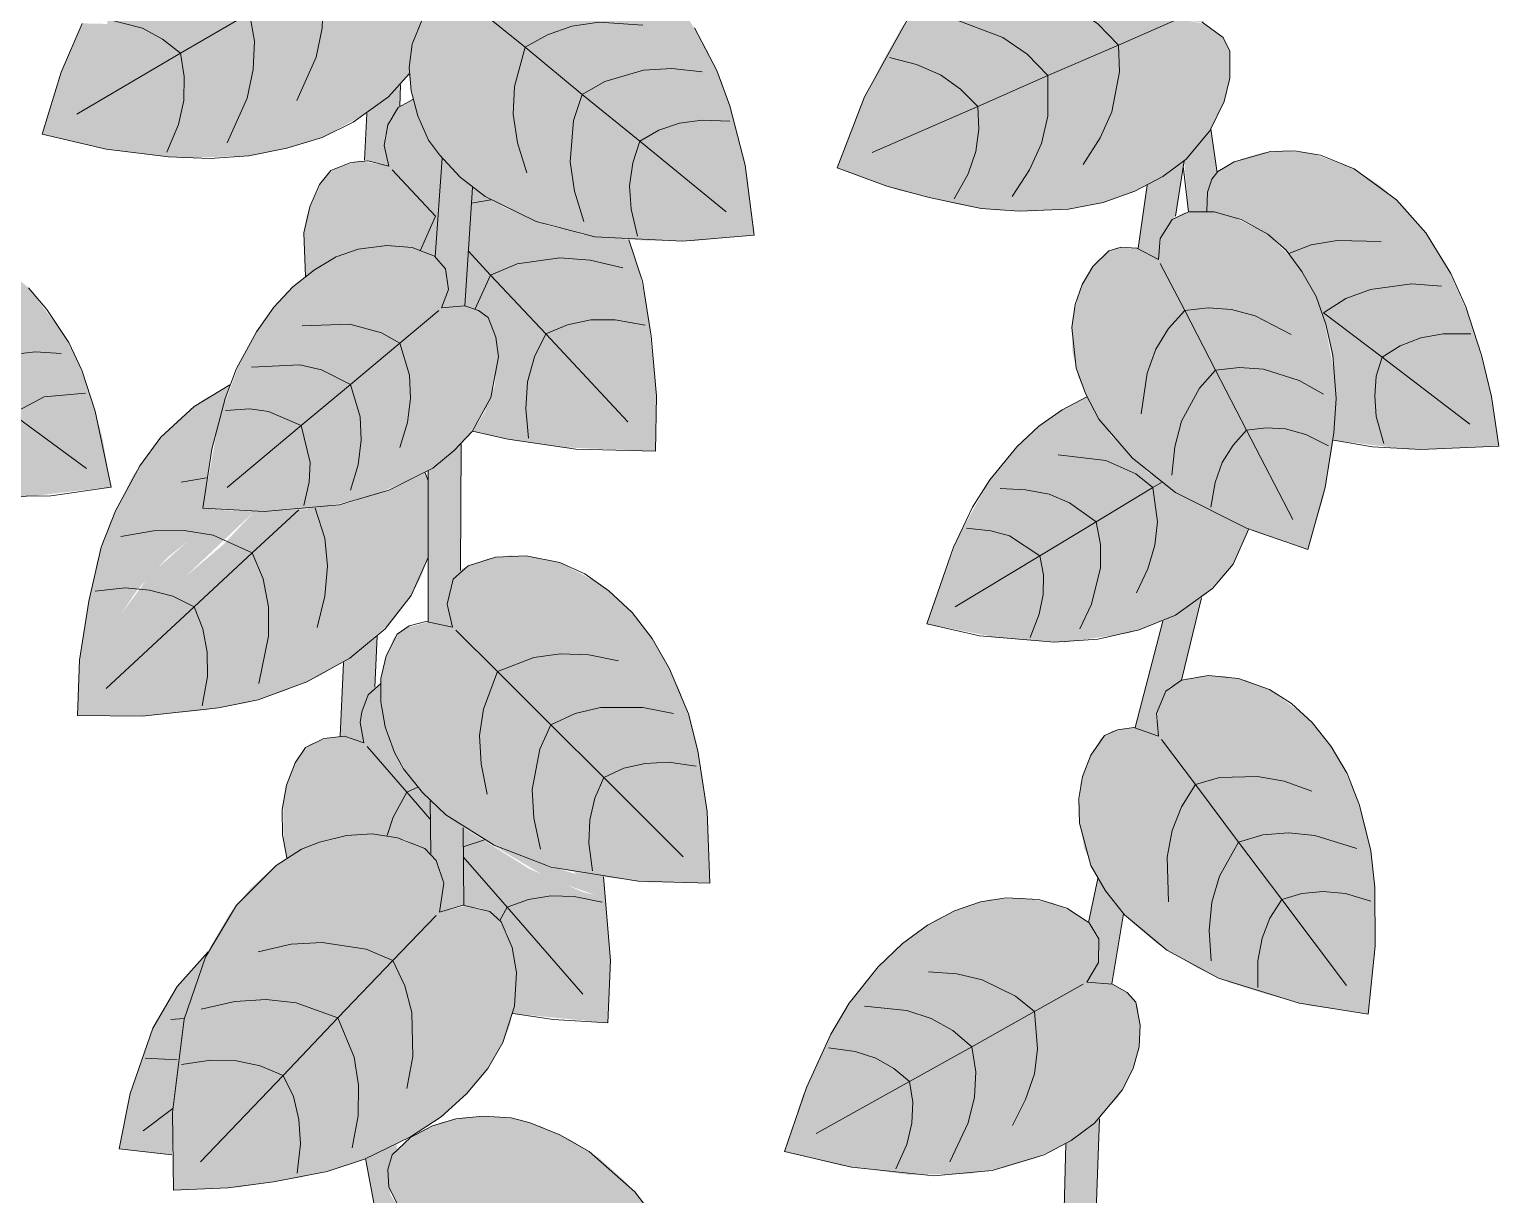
# Model space of a CAD drawing. Header units: metres. Extents: x 0 to 8.79, y -6.64 to 2.65.
# Drawn here: x 3.1873 to 3.4601, y -4.8564 to -4.6419 of the extents above; entities that cross this region are included whole.
import ezdxf

# ---------------------------------------------------------------- set-up
doc = ezdxf.new("R2010")
doc.units = ezdxf.units.M
doc.layers.add('VEG-HOJAS', color=117, linetype='Continuous', lineweight=18, true_color=0x2e5e38)
doc.layers.add('VEG-NERVIOS', color=115, linetype='Continuous', lineweight=9, true_color=0x528c5c)
doc.layers.add('VEG-RELLENO', color=253, linetype='Continuous', true_color=0x96c896)

# ---------------------------------------------------------------- blocks, each defined once
blk = doc.blocks.new('VEG_Pothos_colgante_ALZADO')
at = {"layer": 'VEG-RELLENO', "true_color": 0x87a96a}
h = blk.add_hatch(color=63, dxfattribs=at)
h.dxf.hatch_style = 1
h.paths.add_polyline_path([(0.1132, -0.6178), (0.1233, -0.613), (0.1265, -0.6139), (0.1285, -0.6134), (0.1306, -0.6124), (0.1327, -0.6101), (0.1344, -0.6141), (0.1157, -0.6233), (0.106, -0.6268), (0.104, -0.6268), (0.1024, -0.6256), (0.1021, -0.6233), (0.1034, -0.6214)])
h.paths.add_polyline_path([(0.1585, -0.5981), (0.1707, -0.597), (0.174, -0.5976), (0.1736, -0.6018), (0.1707, -0.6002), (0.1671, -0.6001), (0.1653, -0.6011), (0.1637, -0.6033), (0.1563, -0.6049)])
h.paths.add_polyline_path([(0.2014, -0.6105), (0.21, -0.6169), (0.2104, -0.6198), (0.2125, -0.6227), (0.2166, -0.6245), (0.2132, -0.6275), (0.2036, -0.6196)])
h.paths.add_polyline_path([(0.2372, -0.6436), (0.2465, -0.6562), (0.2436, -0.6594), (0.242, -0.6559), (0.2394, -0.6537), (0.2367, -0.6529), (0.2295, -0.6439)])
h.paths.add_polyline_path([(0.26, -0.6909), (0.2601, -0.7021), (0.2576, -0.706), (0.2575, -0.7096), (0.2536, -0.7076), (0.2541, -0.7007)])
h.paths.add_polyline_path([(0.2529, -0.7401), (0.2458, -0.7647), (0.2413, -0.7642), (0.2436, -0.7607), (0.2439, -0.7561), (0.2428, -0.7537), (0.2484, -0.7338)])
h.paths.add_polyline_path([(0.2372, -0.8027), (0.2352, -0.8038), (0.2335, -0.8066), (0.2329, -0.81), (0.2337, -0.8134), (0.2292, -0.8122), (0.2324, -0.7957), (0.2392, -0.7921)])
h.paths.add_polyline_path([(0.2293, -0.8423), (0.226, -0.8584), (0.2215, -0.858), (0.2237, -0.8541), (0.2238, -0.8505), (0.222, -0.8476), (0.2245, -0.8357)])
h.paths.add_polyline_path([(0.2214, -0.8835), (0.2197, -0.8937), (0.2169, -0.8956), (0.2155, -0.8989), (0.2153, -0.9026), (0.2167, -0.9062), (0.2119, -0.9057), (0.2146, -0.8875)])
h.paths.add_polyline_path([(0.2138, -0.939), (0.2126, -0.9506), (0.2078, -0.9506), (0.2097, -0.9471), (0.21, -0.9449), (0.2097, -0.9413), (0.2078, -0.9384), (0.2084, -0.9331)])
h.paths.add_polyline_path([(0.21, -0.9801), (0.2093, -0.9891), (0.2069, -0.991), (0.2057, -0.9942), (0.2057, -0.9978), (0.2073, -1.0012), (0.2026, -1.001), (0.2036, -0.9847)])
h.paths.add_polyline_path([(0.2076, -1.0328), (0.208, -1.06), (0.2033, -1.0604), (0.2049, -1.0555), (0.2042, -1.0513), (0.2018, -1.0482), (0.2016, -1.0272)])
h.paths.add_polyline_path([(0.2086, -1.0876), (0.2086, -1.0945), (0.2067, -1.0963), (0.2057, -1.0995), (0.2057, -1.1023), (0.207, -1.1057), (0.2024, -1.1053), (0.2026, -1.093)])
h.paths.add_polyline_path([(0.206, -1.1396), (0.2036, -1.1595), (0.1989, -1.1588), (0.2011, -1.1556), (0.2019, -1.1518), (0.2012, -1.148), (0.1994, -1.1455), (0.2006, -1.1345)])
h.paths.add_polyline_path([(0.2, -1.1849), (0.1984, -1.1951), (0.1956, -1.1992), (0.1953, -1.2031), (0.1915, -1.201), (0.1932, -1.1894)])
h = blk.add_hatch(color=63, dxfattribs=at)
h.dxf.hatch_style = 1
h.paths.add_polyline_path([(0.0271, -0.6233), (0.0374, -0.6053), (0.0404, -0.6008), (0.0409, -0.6003), (0.0446, -0.6003), (0.0478, -0.5986), (0.0479, -0.6023), (0.0499, -0.6058), (0.0519, -0.6071), (0.0566, -0.6078), (0.0624, -0.6216), (0.0682, -0.6409), (0.0647, -0.6429), (0.064, -0.6395), (0.0622, -0.6373), (0.0608, -0.6365), (0.0567, -0.6235), (0.0533, -0.6149), (0.0502, -0.6082), (0.0477, -0.604), (0.0467, -0.6032), (0.0448, -0.6048), (0.0426, -0.6083), (0.0351, -0.622), (0.0324, -0.6258), (0.031, -0.6268), (0.0293, -0.6269), (0.0274, -0.6256)])
h.paths.add_polyline_path([(0.0727, -0.6677), (0.0728, -0.6819), (0.0702, -0.686), (0.07, -0.6902), (0.0661, -0.6881), (0.067, -0.6799), (0.0668, -0.6739)])
h.paths.add_polyline_path([(0.0607, -0.7305), (0.0562, -0.7305), (0.058, -0.7267), (0.0578, -0.7221), (0.0617, -0.7272)])
h.paths.add_polyline_path([(0.0509, -0.7625), (0.0481, -0.7765), (0.0468, -0.778), (0.0453, -0.7813), (0.0456, -0.7855), (0.0415, -0.7839), (0.0421, -0.7754), (0.0442, -0.7651)])
h.paths.add_polyline_path([(0.0665, -0.8669), (0.0657, -0.872), (0.0673, -0.8764), (0.0627, -0.8758), (0.0611, -0.8699), (0.0653, -0.863)])
h.paths.add_polyline_path([(0.0715, -0.9143), (0.0702, -0.9214), (0.0657, -0.9219), (0.0672, -0.9172), (0.0668, -0.914), (0.0656, -0.9116), (0.0657, -0.9097)])
h.paths.add_polyline_path([(0.0522, -1.0306), (0.0549, -1.0454), (0.0531, -1.0481), (0.0529, -1.0518), (0.0541, -1.0555), (0.0568, -1.0584), (0.052, -1.0596), (0.0469, -1.0357)])
h.paths.add_polyline_path([(0.0658, -1.0901), (0.0675, -1.0983), (0.0629, -1.0989), (0.0642, -1.0952), (0.0638, -1.0919), (0.0621, -1.0894), (0.0592, -1.088), (0.0588, -1.0864)])
h.paths.add_polyline_path([(0.0707, -1.1209), (0.0713, -1.1454), (0.0689, -1.1481), (0.0682, -1.152), (0.0696, -1.1567), (0.065, -1.1562), (0.065, -1.1275)])
h.paths.add_polyline_path([(0.0689, -1.1898), (0.0675, -1.2116), (0.0632, -1.212), (0.0645, -1.208), (0.0639, -1.2048), (0.062, -1.2026), (0.0633, -1.1844)])
h.paths.add_polyline_path([(0.0668, -1.2371), (0.0667, -1.2604), (0.065, -1.2628), (0.0642, -1.2666), (0.0652, -1.2708), (0.0607, -1.2698), (0.0607, -1.2421)])
h.paths.add_polyline_path([(0.0672, -1.3077), (0.0673, -1.3221), (0.0628, -1.3233), (0.0637, -1.3187), (0.0626, -1.3146), (0.0612, -1.3125), (0.0611, -1.3028)])
h.paths.add_polyline_path([(0.0508, -0.8296), (0.0516, -0.83), (0.0543, -0.8312), (0.0508, -0.8334)])
h.paths.add_polyline_path([(0.0577, -0.9632), (0.0542, -0.9605), (0.0586, -0.9586)])
h = blk.add_hatch(color=63, dxfattribs=at)
h.dxf.hatch_style = 1
h.paths.add_polyline_path([(0.0839, -0.6181), (0.0958, -0.6083), (0.0978, -0.6145), (0.0912, -0.62), (0.0808, -0.62)])
h.paths.add_polyline_path([(0.143, -0.6163), (0.1493, -0.6255), (0.1466, -0.6289), (0.1447, -0.6253), (0.1401, -0.6225), (0.1338, -0.6144), (0.1344, -0.6141), (0.1364, -0.6159), (0.1386, -0.6168)])
h.paths.add_polyline_path([(0.1693, -0.6668), (0.1682, -0.6709), (0.1694, -0.6746), (0.1653, -0.6744), (0.1623, -0.6651), (0.1657, -0.6573)])
h.paths.add_polyline_path([(0.1759, -0.7025), (0.1763, -0.7192), (0.1719, -0.7195), (0.1731, -0.7165), (0.173, -0.7141), (0.1722, -0.7113), (0.1702, -0.7094), (0.1696, -0.6986)])
h.paths.add_polyline_path([(0.1751, -0.7441), (0.1739, -0.7602), (0.1723, -0.7617), (0.1712, -0.7641), (0.1713, -0.7682), (0.1673, -0.7665), (0.1687, -0.7491)])
h.paths.add_polyline_path([(0.1709, -0.7998), (0.168, -0.826), (0.1633, -0.8266), (0.1648, -0.8221), (0.1644, -0.8187), (0.1633, -0.8157), (0.1654, -0.7939)])
h.paths.add_polyline_path([(0.1624, -0.8711), (0.1597, -0.8731), (0.1588, -0.875), (0.1587, -0.8781), (0.1601, -0.8813), (0.1557, -0.8815), (0.157, -0.8648), (0.1634, -0.8607)])
h.paths.add_polyline_path([(0.162, -0.9099), (0.1647, -0.9335), (0.1599, -0.9341), (0.1612, -0.9303), (0.1611, -0.9272), (0.1599, -0.9236), (0.157, -0.9211), (0.1556, -0.9048)])
h.paths.add_polyline_path([(0.1785, -1.0081), (0.1822, -1.0313), (0.1776, -1.0324), (0.1785, -1.0287), (0.1783, -1.0267), (0.1767, -1.0227), (0.1745, -1.0209), (0.1718, -1.0043)])
h.paths.add_polyline_path([(0.1966, -1.1284), (0.1994, -1.1454), (0.1961, -1.1427), (0.1957, -1.1395), (0.1947, -1.1376), (0.1917, -1.1359), (0.1897, -1.1224), (0.1957, -1.126)])
h.paths.add_polyline_path([(0.2061, -1.1871), (0.2045, -1.1899), (0.2042, -1.1942), (0.2008, -1.1943), (0.2, -1.1849), (0.2049, -1.179)])
h.paths.add_polyline_path([(0.2032, -1.2654), (0.1995, -1.2806), (0.1972, -1.2819), (0.1953, -1.2854), (0.1948, -1.2873), (0.1953, -1.2909), (0.191, -1.2893), (0.1961, -1.2697)])
h.paths.add_polyline_path([(0.1888, -1.3236), (0.1867, -1.3365), (0.1821, -1.3362), (0.184, -1.3332), (0.1844, -1.3313), (0.1841, -1.3275), (0.1824, -1.3252), (0.1841, -1.3171)])
h.paths.add_polyline_path([(0.1844, -1.3614), (0.1837, -1.38), (0.1818, -1.3818), (0.1808, -1.3855), (0.1809, -1.3873), (0.1821, -1.3905), (0.1776, -1.39), (0.1782, -1.366)])
h.paths.add_polyline_path([(0.1837, -1.4204), (0.1837, -1.4336), (0.1793, -1.435), (0.1799, -1.4304), (0.1777, -1.425), (0.1777, -1.415)])
h.paths.add_polyline_path([(0.1059, -0.6081), (0.1018, -0.6112), (0.1005, -0.6073), (0.1024, -0.6064), (0.1041, -0.6045)])
h = blk.add_hatch(color=63, dxfattribs=at)
h.dxf.hatch_style = 1
h.paths.add_polyline_path([(0.0237, -0.8309), (0.0185, -0.8382), (0.0166, -0.8221), (0.0232, -0.8266)])
h.paths.add_polyline_path([(0.0373, -0.9921), (0.0359, -0.9938), (0.0353, -0.9955), (0.0317, -0.9962), (0.0311, -0.9898), (0.0367, -0.9845)])
h.paths.add_polyline_path([(0.0445, -1.0448), (0.0404, -1.0466), (0.0406, -1.0431), (0.0395, -1.0402), (0.0426, -1.0385), (0.0434, -1.0388)])
h.paths.add_polyline_path([(0.0495, -1.0756), (0.051, -1.0822), (0.0501, -1.0841), (0.0495, -1.0872), (0.0459, -1.0881), (0.0448, -1.0811)])
h.paths.add_polyline_path([(0.0562, -1.1336), (0.0563, -1.1442), (0.0513, -1.144), (0.0536, -1.14), (0.0535, -1.1346)])
h.paths.add_polyline_path([(0.0555, -1.1749), (0.0536, -1.1774), (0.0527, -1.1807), (0.0535, -1.1859), (0.049, -1.1848), (0.0494, -1.1762), (0.0556, -1.1709)])
h.paths.add_polyline_path([(0.0509, -1.2819), (0.0493, -1.284), (0.0483, -1.2871), (0.0489, -1.2921), (0.0445, -1.2909), (0.0451, -1.2773), (0.0513, -1.2725)])
h.paths.add_polyline_path([(0.055, -1.3669), (0.0537, -1.3689), (0.0533, -1.3725), (0.0538, -1.3754), (0.0559, -1.3787), (0.0511, -1.3788), (0.0492, -1.3687), (0.0549, -1.3661)])
h.paths.add_polyline_path([(0.0664, -1.4206), (0.0618, -1.4219), (0.0627, -1.4182), (0.0621, -1.4146), (0.0603, -1.4117), (0.0579, -1.4104), (0.0571, -1.4066), (0.0642, -1.411)])
h.paths.add_polyline_path([(0.0722, -1.4479), (0.0724, -1.4511), (0.0715, -1.4523), (0.0702, -1.4529), (0.0687, -1.4529)])
h.paths.add_polyline_path([(0.0239, -0.8939), (0.0273, -0.8927), (0.0272, -0.8966), (0.0288, -0.8999), (0.0244, -0.9001)])
h.paths.add_polyline_path([(0.0128, -0.7952), (0.01, -0.78), (0.0161, -0.78), (0.0172, -0.7857), (0.0159, -0.7883), (0.0157, -0.7918), (0.0173, -0.7956)])
at = {"layer": 'VEG-RELLENO', "true_color": 0x62945b}
h = blk.add_hatch(color=83, dxfattribs=at)
h.dxf.hatch_style = 1
h.paths.add_polyline_path([(-0.0104, -1.18), (-0.0069, -1.1686), (-0.003, -1.1596), (0.0016, -1.1597), (0.0016, -1.1508), (0.0099, -1.1401), (0.018, -1.1333), (0.0174, -1.1389), (0.0245, -1.1393), (0.0418, -1.1381), (0.0478, -1.1367), (0.0535, -1.1346), (0.0536, -1.14), (0.0513, -1.144), (0.0566, -1.1443), (0.0603, -1.1465), (0.0619, -1.1489), (0.0625, -1.1526), (0.0623, -1.1571), (0.0601, -1.1585), (0.0586, -1.161), (0.0575, -1.1648), (0.0572, -1.1689), (0.0548, -1.1718), (0.0504, -1.1756), (0.0412, -1.1806), (0.0347, -1.1826), (0.0277, -1.184), (0.0154, -1.1844), (0.0014, -1.1828)])
h.paths.add_polyline_path([(0.042, -1.1601), (0.0326, -1.1614), (0.0238, -1.1641), (0.0154, -1.1677), (0.0074, -1.1728), (0.0168, -1.1716), (0.0256, -1.1689), (0.034, -1.1652)], flags=0)
at = {"layer": 'VEG-RELLENO', "true_color": 0x679d60}
h = blk.add_hatch(color=83, dxfattribs=at)
h.dxf.hatch_style = 1
h.paths.add_polyline_path([(0.1361, -1.1862), (0.1403, -1.1749), (0.1443, -1.1669), (0.148, -1.1603), (0.1522, -1.1545), (0.1587, -1.1478), (0.1638, -1.1439), (0.1693, -1.141), (0.1748, -1.1391), (0.1801, -1.1382), (0.187, -1.1388), (0.1929, -1.1408), (0.1969, -1.1433), (0.2007, -1.1471), (0.2018, -1.1499), (0.2014, -1.155), (0.1989, -1.1588), (0.2039, -1.1597), (0.2072, -1.1622), (0.2084, -1.1647), (0.2084, -1.1697), (0.2074, -1.174), (0.2055, -1.178), (0.2027, -1.1821), (0.2004, -1.1846), (0.1961, -1.1878), (0.1909, -1.1905), (0.1851, -1.1926), (0.1787, -1.1938), (0.1719, -1.1942), (0.165, -1.194), (0.1626, -1.1937), (0.1602, -1.1933), (0.1577, -1.1928), (0.1469, -1.1902)])
h.paths.add_polyline_path([(0.1636, -1.1938), (0.172, -1.1893), (0.1795, -1.184), (0.1854, -1.1786), (0.1888, -1.1744), (0.1804, -1.178), (0.1693, -1.1855), (0.1611, -1.1934)], flags=0)
at = {"layer": 'VEG-RELLENO', "true_color": 0x6ba263}
h = blk.add_hatch(color=83, dxfattribs=at)
h.dxf.hatch_style = 1
h.paths.add_polyline_path([(0.1208, -1.1986), (0.1095, -1.1997), (0.101, -1.1996), (0.0938, -1.1992), (0.087, -1.198), (0.0786, -1.1953), (0.0729, -1.1925), (0.0681, -1.1891), (0.064, -1.1852), (0.0608, -1.1811), (0.0583, -1.175), (0.0572, -1.1692), (0.0575, -1.1648), (0.059, -1.16), (0.0608, -1.1579), (0.0653, -1.1562), (0.0696, -1.1567), (0.0682, -1.152), (0.0689, -1.1481), (0.0705, -1.1459), (0.0748, -1.1437), (0.0789, -1.1427), (0.0832, -1.1425), (0.0879, -1.1431), (0.0958, -1.1463), (0.1004, -1.1496), (0.1047, -1.1537), (0.1086, -1.1586), (0.112, -1.1643), (0.1148, -1.1703), (0.117, -1.1771), (0.1195, -1.1875)])
h.paths.add_polyline_path([(0.0811, -1.1664), (0.0856, -1.1739), (0.0911, -1.1804), (0.0973, -1.1863), (0.1046, -1.1911), (0.1001, -1.1836), (0.0946, -1.1771), (0.0883, -1.1713)], flags=0)
at = {"layer": 'VEG-RELLENO', "true_color": 0xced696}
h = blk.add_hatch(color=71, dxfattribs=at)
h.dxf.hatch_style = 1
h.paths.add_polyline_path([(0.042, -1.1601), (0.034, -1.1652), (0.0256, -1.1689), (0.0168, -1.1716), (0.0074, -1.1728), (0.0154, -1.1677), (0.0238, -1.1641), (0.0326, -1.1614)])
h = blk.add_hatch(color=71, dxfattribs=at)
h.dxf.hatch_style = 1
h.paths.add_polyline_path([(0.0811, -1.1664), (0.0883, -1.1713), (0.0946, -1.1771), (0.1001, -1.1836), (0.1046, -1.1911), (0.0973, -1.1863), (0.0911, -1.1804), (0.0856, -1.1739)])
at = {"layer": 'VEG-RELLENO', "true_color": 0x61935a}
h = blk.add_hatch(color=83, dxfattribs=at)
h.dxf.hatch_style = 1
h.paths.add_polyline_path([(0.1026, -1.2384), (0.0856, -1.2377), (0.0754, -1.2362), (0.0689, -1.2347), (0.0712, -1.2311), (0.073, -1.2263), (0.081, -1.233), (0.0789, -1.2279), (0.0736, -1.2194), (0.0722, -1.2145), (0.0707, -1.2128), (0.0675, -1.2116), (0.0689, -1.1898), (0.0747, -1.1935), (0.0827, -1.1968), (0.0892, -1.1985), (0.0977, -1.1995), (0.0995, -1.2048), (0.1011, -1.2121), (0.1028, -1.2282)])
h.paths.add_polyline_path([(0.0381, -1.2062), (0.0378, -1.1982), (0.0384, -1.1949), (0.0413, -1.1883), (0.0437, -1.1862), (0.0481, -1.1849), (0.0535, -1.1859), (0.0526, -1.1821), (0.0533, -1.1783), (0.0552, -1.1751), (0.0579, -1.1736), (0.06, -1.1796), (0.0633, -1.1844), (0.062, -1.2026), (0.0567, -1.2007), (0.0505, -1.2007), (0.0438, -1.2026)])
at = {"layer": 'VEG-RELLENO', "true_color": 0xced696}
h = blk.add_hatch(color=71, dxfattribs=at)
h.dxf.hatch_style = 1
h.paths.add_polyline_path([(0.1873, -1.1765), (0.1795, -1.184), (0.172, -1.1893), (0.1636, -1.1938), (0.1611, -1.1934), (0.1693, -1.1855), (0.1767, -1.1802), (0.1837, -1.1763), (0.1888, -1.1744)])
at = {"layer": 'VEG-RELLENO', "true_color": 0x63975c}
h = blk.add_hatch(color=83, dxfattribs=at)
h.dxf.hatch_style = 1
h.paths.add_polyline_path([(0.258, -1.2375), (0.2415, -1.2381), (0.2275, -1.2364), (0.228, -1.2287), (0.2276, -1.2227), (0.2261, -1.215), (0.2243, -1.2099), (0.2208, -1.2039), (0.2166, -1.1993), (0.2105, -1.1957), (0.2042, -1.1942), (0.2045, -1.1899), (0.2062, -1.1869), (0.2104, -1.1846), (0.2145, -1.1834), (0.2188, -1.1831), (0.2235, -1.1835), (0.2313, -1.1864), (0.2361, -1.1895), (0.2405, -1.1934), (0.2445, -1.1982), (0.2481, -1.2037), (0.2527, -1.214), (0.2563, -1.2266)])
h.paths.add_polyline_path([(0.2205, -1.2028), (0.2252, -1.2101), (0.2309, -1.2164), (0.2373, -1.2221), (0.2446, -1.2267), (0.2399, -1.2194), (0.2342, -1.2131), (0.2279, -1.2074)], flags=0)
at = {"layer": 'VEG-RELLENO', "true_color": 0x669b5f}
h = blk.add_hatch(color=83, dxfattribs=at)
h.dxf.hatch_style = 1
h.paths.add_polyline_path([(0.2228, -1.2565), (0.2131, -1.2533), (0.206, -1.2501), (0.2002, -1.2471), (0.1951, -1.2437), (0.1891, -1.2383), (0.1854, -1.234), (0.1825, -1.2294), (0.1805, -1.2247), (0.1794, -1.2201), (0.1794, -1.2142), (0.1807, -1.2089), (0.1825, -1.2054), (0.1854, -1.202), (0.1876, -1.2009), (0.1919, -1.2011), (0.1953, -1.2031), (0.1958, -1.1987), (0.1978, -1.1957), (0.1999, -1.1945), (0.2043, -1.1942), (0.2081, -1.1948), (0.2154, -1.1984), (0.2208, -1.2039), (0.2235, -1.2083), (0.2256, -1.2132), (0.2278, -1.2247), (0.228, -1.2308), (0.2274, -1.2372), (0.2257, -1.2467)])
h.paths.add_polyline_path([(0.1987, -1.2167), (0.1983, -1.2246), (0.1991, -1.2323), (0.2008, -1.2399), (0.2038, -1.2472), (0.2042, -1.2393), (0.2034, -1.2316), (0.2017, -1.224)], flags=0)
at = {"layer": 'VEG-RELLENO', "true_color": 0x6ea666}
h = blk.add_hatch(color=83, dxfattribs=at)
h.dxf.hatch_style = 1
h.paths.add_polyline_path([(0.0023, -1.245), (-0.0143, -1.2469), (-0.0261, -1.2463), (-0.0333, -1.2444), (-0.0381, -1.2424), (-0.0423, -1.2398), (-0.0459, -1.2367), (-0.0486, -1.2334), (-0.051, -1.2284), (-0.052, -1.2235), (-0.0519, -1.2198), (-0.0508, -1.2156), (-0.0493, -1.2138), (-0.0456, -1.2121), (-0.042, -1.2123), (-0.0434, -1.2084), (-0.0429, -1.2051), (-0.0417, -1.2033), (-0.0382, -1.2013), (-0.0348, -1.2002), (-0.0273, -1.2003), (-0.0207, -1.2026), (-0.0167, -1.2051), (-0.0129, -1.2083), (-0.0065, -1.2168), (-0.0039, -1.2217), (-0.0018, -1.2273), (0.0007, -1.2358)])
h.paths.add_polyline_path([(-0.0326, -1.2207), (-0.0295, -1.2272), (-0.0254, -1.233), (-0.0207, -1.2383), (-0.015, -1.2429), (-0.0182, -1.2364), (-0.0223, -1.2306), (-0.027, -1.2252)], flags=0)
at = {"layer": 'VEG-RELLENO', "true_color": 0x61935a}
h = blk.add_hatch(color=83, dxfattribs=at)
h.dxf.hatch_style = 1
h.paths.add_polyline_path([(0.0192, -1.2489), (0.0222, -1.2326), (0.0262, -1.2215), (0.0301, -1.2149), (0.0334, -1.2106), (0.0371, -1.207), (0.0411, -1.2041), (0.0451, -1.2021), (0.0505, -1.2007), (0.0555, -1.2005), (0.059, -1.2013), (0.0626, -1.203), (0.0639, -1.2048), (0.0645, -1.2086), (0.0632, -1.212), (0.0675, -1.2116), (0.0707, -1.2128), (0.0722, -1.2145), (0.0734, -1.2185), (0.0737, -1.2222), (0.0718, -1.2299), (0.0678, -1.236), (0.0643, -1.2394), (0.0601, -1.2424), (0.0499, -1.2469), (0.0402, -1.2489), (0.0289, -1.2495)])
h.paths.add_polyline_path([(0.0584, -1.2265), (0.0511, -1.2288), (0.0445, -1.2321), (0.0383, -1.2362), (0.0327, -1.2413), (0.0399, -1.239), (0.0466, -1.2357), (0.0528, -1.2316)], flags=0)
at = {"layer": 'VEG-RELLENO', "true_color": 0xced696}
h = blk.add_hatch(color=71, dxfattribs=at)
h.dxf.hatch_style = 1
h.paths.add_polyline_path([(0.2205, -1.2028), (0.2279, -1.2074), (0.2342, -1.2131), (0.2399, -1.2194), (0.2446, -1.2267), (0.2373, -1.2221), (0.2309, -1.2164), (0.2252, -1.2101)])
h = blk.add_hatch(color=71, dxfattribs=at)
h.dxf.hatch_style = 1
h.paths.add_polyline_path([(0.0736, -1.2194), (0.0789, -1.2279), (0.081, -1.233), (0.073, -1.2263)])
h = blk.add_hatch(color=71, dxfattribs=at)
h.dxf.hatch_style = 1
h.paths.add_polyline_path([(0.1987, -1.2167), (0.2017, -1.224), (0.2034, -1.2316), (0.2042, -1.2393), (0.2038, -1.2472), (0.2008, -1.2399), (0.1991, -1.2323), (0.1983, -1.2246)])
at = {"layer": 'VEG-RELLENO', "true_color": 0x699f61}
h = blk.add_hatch(color=83, dxfattribs=at)
h.dxf.hatch_style = 1
h.paths.add_polyline_path([(-0.0039, -1.2871), (-0.0033, -1.275), (-0.0018, -1.266), (-0.0002, -1.2585), (0.0021, -1.2516), (0.0063, -1.243), (0.0101, -1.2375), (0.0145, -1.2328), (0.0192, -1.229), (0.0242, -1.2262), (0.0205, -1.2396), (0.0192, -1.2489), (0.0235, -1.2493), (0.0128, -1.2579), (0.0071, -1.264), (0.004, -1.2686), (0.009, -1.2662), (0.0159, -1.2616), (0.0231, -1.2555), (0.0287, -1.2495), (0.0382, -1.2491), (0.0462, -1.2479), (0.0535, -1.2456), (0.0602, -1.2424), (0.0607, -1.2438), (0.0607, -1.258), (0.0593, -1.2618), (0.0576, -1.265), (0.0542, -1.2696), (0.0463, -1.2765), (0.0405, -1.2799), (0.0339, -1.2827), (0.0271, -1.2848), (0.0196, -1.2861), (0.0081, -1.2872)])
at = {"layer": 'VEG-RELLENO', "true_color": 0xced696}
h = blk.add_hatch(color=71, dxfattribs=at)
h.dxf.hatch_style = 1
h.paths.add_polyline_path([(0.0584, -1.2265), (0.0528, -1.2316), (0.0466, -1.2357), (0.0399, -1.239), (0.0327, -1.2413), (0.0383, -1.2362), (0.0445, -1.2321), (0.0511, -1.2288)])
at = {"layer": 'VEG-RELLENO', "true_color": 0x5f9058}
h = blk.add_hatch(color=83, dxfattribs=at)
h.dxf.hatch_style = 1
h.paths.add_polyline_path([(0.1526, -1.2702), (0.1583, -1.2543), (0.1642, -1.2437), (0.1692, -1.2376), (0.1732, -1.2338), (0.1775, -1.2308), (0.1821, -1.2284), (0.1865, -1.2355), (0.1935, -1.2424), (0.2002, -1.2471), (0.2119, -1.2527), (0.209, -1.2592), (0.204, -1.2648), (0.1968, -1.2694), (0.1899, -1.2719), (0.1781, -1.2736), (0.1658, -1.2728)])
h.paths.add_polyline_path([(0.1931, -1.249), (0.1868, -1.2536), (0.1815, -1.2591), (0.1768, -1.2651), (0.173, -1.2719), (0.1793, -1.2673), (0.1847, -1.2619), (0.1893, -1.2559)], flags=0)
at = {"layer": 'VEG-RELLENO', "true_color": 0xced696}
h = blk.add_hatch(color=71, dxfattribs=at)
h.dxf.hatch_style = 1
h.paths.add_polyline_path([(0.0287, -1.2495), (0.0159, -1.2616), (0.009, -1.2662), (0.004, -1.2686), (0.0096, -1.2611), (0.02, -1.2518), (0.0235, -1.2493)])
h = blk.add_hatch(color=71, dxfattribs=at)
h.dxf.hatch_style = 1
h.paths.add_polyline_path([(0.1931, -1.249), (0.1893, -1.2559), (0.1847, -1.2619), (0.1793, -1.2673), (0.173, -1.2719), (0.1768, -1.2651), (0.1815, -1.2591), (0.1868, -1.2536)])
at = {"layer": 'VEG-RELLENO', "true_color": 0x6aa162}
h = blk.add_hatch(color=83, dxfattribs=at)
h.dxf.hatch_style = 1
h.paths.add_polyline_path([(0.1126, -1.318), (0.1013, -1.3178), (0.0928, -1.3168), (0.0857, -1.3155), (0.0791, -1.3136), (0.0709, -1.3099), (0.0656, -1.3066), (0.061, -1.3027), (0.0573, -1.2984), (0.0545, -1.2939), (0.0525, -1.2877), (0.0519, -1.2817), (0.0526, -1.2774), (0.0544, -1.2728), (0.0564, -1.271), (0.061, -1.2698), (0.0652, -1.2708), (0.0642, -1.2659), (0.0653, -1.262), (0.0671, -1.26), (0.0717, -1.2582), (0.0759, -1.2576), (0.0803, -1.2579), (0.085, -1.2589), (0.0925, -1.2629), (0.0969, -1.2667), (0.1008, -1.2712), (0.1042, -1.2765), (0.1071, -1.2826), (0.1093, -1.2889), (0.1108, -1.2959), (0.1123, -1.3067)])
h.paths.add_polyline_path([(0.0798, -1.2777), (0.0833, -1.2857), (0.0881, -1.293), (0.0936, -1.2996), (0.1003, -1.3054), (0.0967, -1.2973), (0.092, -1.2901), (0.0864, -1.2835)], flags=0)
at = {"layer": 'VEG-RELLENO', "true_color": 0xced696}
h = blk.add_hatch(color=71, dxfattribs=at)
h.dxf.hatch_style = 1
h.paths.add_polyline_path([(0.0798, -1.2777), (0.0864, -1.2835), (0.092, -1.2901), (0.0967, -1.2973), (0.1003, -1.3054), (0.0936, -1.2996), (0.0881, -1.293), (0.0833, -1.2857)])
at = {"layer": 'VEG-RELLENO', "true_color": 0x689e61}
h = blk.add_hatch(color=83, dxfattribs=at)
h.dxf.hatch_style = 1
h.paths.add_polyline_path([(0.0938, -1.3437), (0.0763, -1.342), (0.077, -1.3344), (0.0753, -1.3272), (0.0729, -1.3237), (0.0704, -1.3226), (0.0673, -1.3221), (0.0672, -1.3077), (0.0793, -1.3153), (0.0892, -1.3196), (0.0916, -1.3202), (0.0876, -1.3159), (0.093, -1.3168), (0.0943, -1.3322)])
h.paths.add_polyline_path([(0.0341, -1.3108), (0.034, -1.3029), (0.0351, -1.2984), (0.0368, -1.2947), (0.0389, -1.2924), (0.0423, -1.2912), (0.0453, -1.2909), (0.0489, -1.2921), (0.0482, -1.2884), (0.0485, -1.2864), (0.0497, -1.2833), (0.052, -1.2812), (0.0522, -1.2861), (0.0538, -1.2924), (0.0562, -1.2969), (0.0611, -1.3028), (0.0612, -1.3125), (0.0566, -1.31), (0.0504, -1.3089), (0.0423, -1.3099), (0.0347, -1.3133)])
at = {"layer": 'VEG-RELLENO', "true_color": 0x61935a}
h = blk.add_hatch(color=83, dxfattribs=at)
h.dxf.hatch_style = 1
h.paths.add_polyline_path([(0.2339, -1.3421), (0.223, -1.3405), (0.2151, -1.3384), (0.2084, -1.3363), (0.2024, -1.3336), (0.195, -1.3291), (0.1904, -1.3252), (0.1866, -1.3209), (0.1836, -1.3162), (0.1816, -1.3116), (0.1806, -1.3054), (0.1809, -1.2996), (0.1822, -1.2956), (0.1846, -1.2914), (0.1868, -1.2899), (0.1914, -1.2893), (0.1953, -1.2909), (0.195, -1.2861), (0.1966, -1.2826), (0.1986, -1.2809), (0.2032, -1.2798), (0.2073, -1.2798), (0.2114, -1.2806), (0.2157, -1.2823), (0.2223, -1.2871), (0.226, -1.2913), (0.2291, -1.2961), (0.2315, -1.3016), (0.2335, -1.3078), (0.2347, -1.3141), (0.2352, -1.321), (0.2351, -1.3314)])
h.paths.add_polyline_path([(0.2035, -1.3029), (0.2042, -1.3114), (0.2062, -1.3194), (0.2091, -1.3271), (0.2133, -1.3345), (0.2126, -1.3261), (0.2106, -1.318), (0.2077, -1.3103)], flags=0)
at = {"layer": 'VEG-RELLENO', "true_color": 0xced696}
h = blk.add_hatch(color=71, dxfattribs=at)
h.dxf.hatch_style = 1
h.paths.add_polyline_path([(0.2035, -1.3029), (0.2077, -1.3103), (0.2106, -1.318), (0.2126, -1.3261), (0.2133, -1.3345), (0.2091, -1.3271), (0.2062, -1.3194), (0.2042, -1.3114)])
at = {"layer": 'VEG-RELLENO', "true_color": 0x679c5f}
h = blk.add_hatch(color=83, dxfattribs=at)
h.dxf.hatch_style = 1
h.paths.add_polyline_path([(0.0138, -1.3745), (0.0135, -1.3623), (0.0142, -1.3532), (0.0153, -1.3455), (0.0171, -1.3384), (0.0207, -1.3295), (0.0241, -1.3237), (0.0281, -1.3188), (0.0327, -1.3147), (0.0374, -1.3117), (0.044, -1.3095), (0.0504, -1.3089), (0.0551, -1.3096), (0.0601, -1.3116), (0.0622, -1.3138), (0.0637, -1.3187), (0.0628, -1.3233), (0.0679, -1.3221), (0.0721, -1.3232), (0.0742, -1.3251), (0.0762, -1.3298), (0.077, -1.3344), (0.0768, -1.339), (0.0758, -1.344), (0.0745, -1.3473), (0.0717, -1.3521), (0.0678, -1.3568), (0.0631, -1.361), (0.0575, -1.3647), (0.0512, -1.3679), (0.0445, -1.3704), (0.0371, -1.3722), (0.0257, -1.374)])
h.paths.add_polyline_path([(0.0516, -1.3348), (0.044, -1.3403), (0.0375, -1.3467), (0.0317, -1.3538), (0.0271, -1.362), (0.0348, -1.3566), (0.0413, -1.3501), (0.047, -1.343)], flags=0)
at = {"layer": 'VEG-RELLENO', "true_color": 0xced696}
h = blk.add_hatch(color=71, dxfattribs=at)
h.dxf.hatch_style = 1
h.paths.add_polyline_path([(0.088, -1.3163), (0.0916, -1.3202), (0.0831, -1.3172), (0.071, -1.31), (0.0791, -1.3136)])
at = {"layer": 'VEG-RELLENO', "true_color": 0x669b5f}
h = blk.add_hatch(color=83, dxfattribs=at)
h.dxf.hatch_style = 1
h.paths.add_polyline_path([(0.1264, -1.3674), (0.1297, -1.3572), (0.1329, -1.3499), (0.136, -1.3438), (0.1396, -1.3384), (0.1451, -1.3319), (0.1496, -1.3279), (0.1543, -1.3247), (0.1593, -1.3224), (0.1641, -1.321), (0.1703, -1.3207), (0.1758, -1.3216), (0.1795, -1.3233), (0.1832, -1.326), (0.1843, -1.3282), (0.1842, -1.3326), (0.1821, -1.3362), (0.1868, -1.3366), (0.1901, -1.3386), (0.1915, -1.3408), (0.1919, -1.3454), (0.1914, -1.3495), (0.19, -1.3534), (0.1878, -1.3574), (0.1822, -1.3633), (0.1776, -1.3663), (0.1724, -1.3687), (0.1667, -1.3704), (0.1604, -1.3715), (0.1494, -1.3717), (0.1369, -1.37)])
h.paths.add_polyline_path([(0.1718, -1.3473), (0.1634, -1.3486), (0.1556, -1.3511), (0.1481, -1.3544), (0.1411, -1.3591), (0.1494, -1.3579), (0.1572, -1.3554), (0.1647, -1.352)], flags=0)
at = {"layer": 'VEG-RELLENO', "true_color": 0x659a5e}
h = blk.add_hatch(color=83, dxfattribs=at)
h.dxf.hatch_style = 1
h.paths.add_polyline_path([(0.0038, -1.3669), (0.0058, -1.3567), (0.01, -1.3447), (0.0145, -1.337), (0.0202, -1.3306), (0.0171, -1.3384), (0.0153, -1.3455), (0.0138, -1.358), (0.0135, -1.368)])
at = {"layer": 'VEG-RELLENO', "true_color": 0xced696}
h = blk.add_hatch(color=71, dxfattribs=at)
h.dxf.hatch_style = 1
h.paths.add_polyline_path([(0.0516, -1.3348), (0.047, -1.343), (0.0413, -1.3501), (0.0348, -1.3566), (0.0271, -1.362), (0.0317, -1.3538), (0.0375, -1.3467), (0.044, -1.3403)])
h = blk.add_hatch(color=71, dxfattribs=at)
h.dxf.hatch_style = 1
h.paths.add_polyline_path([(0.1718, -1.3473), (0.1647, -1.352), (0.1572, -1.3554), (0.1494, -1.3579), (0.1411, -1.3591), (0.1481, -1.3544), (0.1556, -1.3511), (0.1634, -1.3486)])
at = {"layer": 'VEG-RELLENO', "true_color": 0x65995d}
h = blk.add_hatch(color=83, dxfattribs=at)
h.dxf.hatch_style = 1
h.paths.add_polyline_path([(0.1179, -1.4127), (0.1067, -1.4151), (0.0935, -1.4164), (0.0883, -1.4095), (0.0818, -1.4031), (0.0746, -1.3974), (0.0664, -1.3929), (0.0719, -1.4005), (0.0784, -1.4069), (0.0856, -1.4125), (0.0924, -1.4165), (0.0837, -1.4162), (0.0722, -1.414), (0.0642, -1.4109), (0.0572, -1.4067), (0.053, -1.4031), (0.049, -1.3976), (0.0465, -1.3921), (0.0457, -1.3879), (0.046, -1.3831), (0.0473, -1.3809), (0.0514, -1.3787), (0.0559, -1.3787), (0.0535, -1.374), (0.0534, -1.3698), (0.0547, -1.3672), (0.0588, -1.3641), (0.0629, -1.3621), (0.0674, -1.3611), (0.0725, -1.3609), (0.076, -1.3612), (0.0813, -1.3627), (0.0869, -1.3652), (0.0922, -1.3686), (0.0972, -1.3731), (0.1019, -1.3784), (0.1085, -1.3886), (0.1143, -1.4013)])
at = {"layer": 'VEG-HOJAS'}
for points in [[(0.2033, -1.1594), (0.2072, -1.1622), (0.2084, -1.1647), (0.2084, -1.1697), (0.2074, -1.174), (0.2047, -1.1794), (0.2004, -1.1846), (0.1961, -1.1878), (0.1909, -1.1905), (0.1851, -1.1926), (0.1787, -1.1938), (0.1696, -1.1942), (0.1626, -1.1937), (0.153, -1.1917), (0.1452, -1.1896), (0.1361, -1.1862), (0.1411, -1.1731), (0.1494, -1.1582)], [(0.1098, -1.1604), (0.1139, -1.1683), (0.1163, -1.1748), (0.1191, -1.1857), (0.1208, -1.1986), (0.1076, -1.1997), (0.0914, -1.1989), (0.0806, -1.1961), (0.0712, -1.1915), (0.0666, -1.1879), (0.0628, -1.1838), (0.0608, -1.1811), (0.0588, -1.1766), (0.0576, -1.172), (0.0572, -1.1677), (0.0578, -1.1634), (0.0595, -1.1592)], [(0.0572, -1.1689), (0.0534, -1.1731), (0.0469, -1.1778), (0.0412, -1.1806), (0.0347, -1.1826), (0.0277, -1.184), (0.0205, -1.1845), (0.0129, -1.1842), (0.0014, -1.1828), (-0.0104, -1.18), (-0.0069, -1.1686), (-0.003, -1.1596)], [(0.0556, -1.1709), (0.0555, -1.1749)], [(0.0381, -1.2062), (0.0378, -1.1982), (0.0389, -1.1934), (0.0407, -1.1893), (0.0428, -1.1867), (0.0465, -1.1852), (0.0496, -1.1849), (0.0535, -1.1859), (0.0526, -1.1821), (0.0533, -1.1783), (0.0552, -1.1751), (0.0579, -1.1736)], [(0.049, -1.1848), (0.0494, -1.1762)], [(0.2049, -1.179), (0.2061, -1.1871)], [(0.2042, -1.1942), (0.2043, -1.1907), (0.2051, -1.1883), (0.2062, -1.1869), (0.2092, -1.1851), (0.2159, -1.1832), (0.2203, -1.1831), (0.2251, -1.1839), (0.2313, -1.1864), (0.2391, -1.1921), (0.2445, -1.1982), (0.2491, -1.2057), (0.2519, -1.2118), (0.2548, -1.2207), (0.2566, -1.2283), (0.258, -1.2375), (0.2436, -1.2381), (0.2347, -1.2376), (0.2275, -1.2364)], [(0.062, -1.2026), (0.0633, -1.1844)], [(0.2, -1.1849), (0.1984, -1.1951)], [(0.2008, -1.1943), (0.1998, -1.1859)], [(0.1915, -1.201), (0.1932, -1.1894)], [(0.0689, -1.1898), (0.0675, -1.2116)], [(-0.0129, -1.2083), (-0.0095, -1.2123), (-0.0055, -1.2184), (-0.0031, -1.2235), (-0.0006, -1.231), (0.0023, -1.245), (-0.0088, -1.2466), (-0.0224, -1.2468)], [(0.0977, -1.1995), (0.1002, -1.2071), (0.1018, -1.2172), (0.1028, -1.2282), (0.1026, -1.2384), (0.0879, -1.238), (0.0754, -1.2362), (0.0689, -1.2347)], [(0.0607, -1.258), (0.0576, -1.265), (0.0528, -1.2711), (0.0463, -1.2765), (0.0384, -1.2809), (0.0294, -1.2842), (0.0221, -1.2857), (0.0081, -1.2872), (-0.0039, -1.2871), (-0.0035, -1.2769), (-0.0018, -1.266), (0.0005, -1.2561), (0.0031, -1.2494), (0.0076, -1.2411), (0.0115, -1.2358), (0.0176, -1.2302), (0.0242, -1.2262)], [(0.2119, -1.2527), (0.209, -1.2592), (0.2052, -1.2637), (0.1984, -1.2686), (0.1917, -1.2713), (0.1841, -1.273), (0.1761, -1.2736), (0.1623, -1.2724), (0.1526, -1.2702), (0.1575, -1.2561), (0.161, -1.2487), (0.1642, -1.2437), (0.1692, -1.2376), (0.1732, -1.2338), (0.1775, -1.2308), (0.1821, -1.2284)], [(0.0668, -1.2371), (0.0667, -1.2604)], [(0.0602, -1.2424), (0.0607, -1.2438)], [(0.0607, -1.2698), (0.0607, -1.2421)], [(0.2032, -1.2654), (0.1995, -1.2806)], [(0.191, -1.2893), (0.1961, -1.2697)], [(0.0513, -1.2725), (0.0509, -1.2819)], [(0.0445, -1.2909), (0.0451, -1.2773)], [(0.0347, -1.3133), (0.0339, -1.3091), (0.0338, -1.3044), (0.0346, -1.2999), (0.0362, -1.2958), (0.0381, -1.293), (0.0415, -1.2913), (0.0453, -1.2909), (0.0489, -1.2921), (0.0482, -1.2884), (0.0485, -1.2864), (0.0497, -1.2833), (0.052, -1.2812)], [(0.0612, -1.3125), (0.0611, -1.3028)], [(0.0672, -1.3077), (0.0673, -1.3221)], [(0.093, -1.3168), (0.0943, -1.3322), (0.0938, -1.3437), (0.0838, -1.3431), (0.0763, -1.342)], [(0.1824, -1.3252), (0.1841, -1.3171)], [(0.1888, -1.3236), (0.1867, -1.3365)], [(0.0135, -1.368), (0.0038, -1.3669), (0.0058, -1.3567), (0.01, -1.3447), (0.0145, -1.337), (0.0202, -1.3306)], [(0.0559, -1.3787), (0.0535, -1.374), (0.0533, -1.3707), (0.0541, -1.368), (0.0575, -1.3648), (0.0615, -1.3627), (0.0658, -1.3614), (0.0708, -1.3609), (0.076, -1.3612), (0.0795, -1.3621), (0.085, -1.3643), (0.0904, -1.3674), (0.0988, -1.3748), (0.106, -1.3842)], [(0.1844, -1.3614), (0.1837, -1.38)], [(0.1776, -1.39), (0.1782, -1.366)], [(0.0511, -1.3788), (0.0492, -1.3687)]]:
    blk.add_lwpolyline(points, dxfattribs=at)
for points in [[(0.2228, -1.2565), (0.2115, -1.2526), (0.1984, -1.246), (0.1905, -1.2397), (0.1843, -1.2325), (0.1818, -1.2278), (0.1801, -1.2231), (0.1793, -1.2156), (0.1799, -1.2114), (0.1812, -1.2077), (0.1832, -1.2044), (0.1861, -1.2015), (0.1884, -1.2008), (0.1913, -1.201), (0.1953, -1.2031), (0.1956, -1.1992), (0.1978, -1.1957), (0.2008, -1.1943), (0.2055, -1.1943), (0.2105, -1.1957), (0.2154, -1.1984), (0.2188, -1.2014), (0.2217, -1.2053), (0.2243, -1.2099), (0.2261, -1.215), (0.2274, -1.2207), (0.228, -1.2287), (0.2276, -1.235), (0.226, -1.2451)], [(0.0192, -1.2489), (0.0209, -1.238), (0.0233, -1.2287), (0.0254, -1.2232), (0.0291, -1.2164), (0.0323, -1.2119), (0.0358, -1.2081), (0.0398, -1.205), (0.0438, -1.2026), (0.0478, -1.2012), (0.0531, -1.2005), (0.0578, -1.2009), (0.0619, -1.2025), (0.0639, -1.2048), (0.0645, -1.2086), (0.0632, -1.212), (0.0675, -1.2116), (0.07, -1.2125), (0.0718, -1.2138), (0.0732, -1.2174), (0.0737, -1.221), (0.0723, -1.2285), (0.0688, -1.2348), (0.0655, -1.2383), (0.0616, -1.2415), (0.0535, -1.2456), (0.0443, -1.2483), (0.0305, -1.2495)], [(0.1126, -1.318), (0.0994, -1.3176), (0.0834, -1.315), (0.0729, -1.311), (0.064, -1.3054), (0.0597, -1.3013), (0.0562, -1.2969), (0.0545, -1.2939), (0.0528, -1.2892), (0.052, -1.2846), (0.052, -1.2803), (0.053, -1.2761), (0.055, -1.2721), (0.0572, -1.2706), (0.0603, -1.2698), (0.0652, -1.2708), (0.0642, -1.2666), (0.0653, -1.262), (0.0681, -1.2595), (0.0731, -1.2579), (0.0788, -1.2577), (0.085, -1.2589), (0.0896, -1.261), (0.094, -1.2641), (0.0983, -1.2681), (0.102, -1.2729), (0.1052, -1.2785), (0.1087, -1.2868), (0.1104, -1.2936), (0.1121, -1.3048)], [(0.2339, -1.3421), (0.2212, -1.3401), (0.2063, -1.3355), (0.1968, -1.3303), (0.189, -1.3238), (0.1855, -1.3194), (0.1828, -1.3147), (0.1807, -1.3069), (0.1806, -1.3024), (0.1813, -1.2983), (0.1828, -1.2944), (0.1853, -1.2908), (0.1877, -1.2897), (0.1907, -1.2893), (0.1953, -1.2909), (0.1949, -1.2867), (0.1966, -1.2826), (0.1995, -1.2806), (0.2045, -1.2797), (0.21, -1.2803), (0.2157, -1.2823), (0.2198, -1.2849), (0.2236, -1.2884), (0.2271, -1.2928), (0.23, -1.2978), (0.2323, -1.3036), (0.2344, -1.312), (0.2351, -1.3187), (0.2352, -1.3296)], [(0.0138, -1.3745), (0.0136, -1.3602), (0.0158, -1.343), (0.0197, -1.3316), (0.0254, -1.322), (0.0327, -1.3147), (0.0374, -1.3117), (0.0407, -1.3104), (0.0457, -1.3092), (0.0504, -1.3089), (0.0551, -1.3096), (0.0601, -1.3116), (0.0622, -1.3138), (0.0636, -1.318), (0.0628, -1.3233), (0.0672, -1.322), (0.0721, -1.3232), (0.0742, -1.3251), (0.0762, -1.3298), (0.077, -1.3344), (0.0766, -1.3406), (0.0745, -1.3473), (0.0717, -1.3521), (0.0678, -1.3568), (0.0631, -1.361), (0.0575, -1.3647), (0.049, -1.3688), (0.0421, -1.3711), (0.0322, -1.373), (0.0239, -1.3741)], [(0.1264, -1.3674), (0.1304, -1.3556), (0.1349, -1.3458), (0.1383, -1.3401), (0.1436, -1.3334), (0.1481, -1.3291), (0.1527, -1.3257), (0.1577, -1.3231), (0.1625, -1.3214), (0.1672, -1.3207), (0.1732, -1.321), (0.1784, -1.3226), (0.1825, -1.3253), (0.1843, -1.3282), (0.1842, -1.3326), (0.1821, -1.3362), (0.1868, -1.3366), (0.1895, -1.3381), (0.1911, -1.3399), (0.1919, -1.3441), (0.1917, -1.3481), (0.1906, -1.3521), (0.1886, -1.3561), (0.1835, -1.3622), (0.1792, -1.3654), (0.1742, -1.368), (0.1646, -1.3709), (0.1539, -1.3719), (0.1387, -1.3703)]]:
    blk.add_lwpolyline(points, close=True, dxfattribs=at)
at = {"layer": 'VEG-NERVIOS'}
for points in [[(0.0405, -1.1503), (0.0414, -1.1554), (0.0412, -1.1605), (0.0401, -1.1658), (0.0365, -1.1738)], [(0.1879, -1.1636), (0.1841, -1.1597), (0.1797, -1.1567), (0.1717, -1.1536), (0.1656, -1.1525)], [(0.0151, -1.1651), (0.0118, -1.1625), (0.0081, -1.1605), (0.0016, -1.1588)], [(0.0278, -1.1577), (0.0151, -1.1651)], [(0.0278, -1.1577), (0.0287, -1.1629), (0.0285, -1.1681), (0.0274, -1.1734), (0.0237, -1.1816)], [(0.0702, -1.1572), (0.0786, -1.164)], [(0.0786, -1.164), (0.0827, -1.1617), (0.0872, -1.1601), (0.0922, -1.1594), (0.1003, -1.1599)], [(0.1749, -1.1692), (0.1711, -1.1653), (0.1666, -1.1622), (0.1585, -1.1591), (0.1523, -1.158)], [(0.1981, -1.1591), (0.1879, -1.1636)], [(0.0786, -1.164), (0.0766, -1.1712), (0.0764, -1.1763), (0.0772, -1.1816), (0.0789, -1.1871)], [(0.0786, -1.164), (0.0891, -1.1727)], [(0.1879, -1.1636), (0.1749, -1.1692)], [(0.1879, -1.1636), (0.1881, -1.1685), (0.1867, -1.1759), (0.1845, -1.1807), (0.1814, -1.1856)], [(0.0151, -1.1651), (-0.004, -1.1763)], [(0.0151, -1.1651), (0.0158, -1.1694), (0.0157, -1.1738), (0.0147, -1.1782), (0.0126, -1.1833)], [(0.162, -1.1749), (0.1588, -1.1717), (0.1551, -1.1691), (0.1507, -1.1672), (0.1457, -1.1659)], [(0.0891, -1.1727), (0.0933, -1.1703), (0.1004, -1.1682), (0.1056, -1.1679), (0.1112, -1.1685)], [(0.1749, -1.1692), (0.162, -1.1749)], [(0.1749, -1.1692), (0.1749, -1.1767), (0.1737, -1.1817), (0.1715, -1.1866), (0.1683, -1.1915)], [(0.0891, -1.1727), (0.0875, -1.1775), (0.0869, -1.1851), (0.0877, -1.1905), (0.0894, -1.1961)], [(0.0891, -1.1727), (0.0997, -1.1813)], [(0.162, -1.1749), (0.1425, -1.1834)], [(0.162, -1.1749), (0.1622, -1.1791), (0.1616, -1.1832), (0.1602, -1.1873), (0.1576, -1.1919)], [(0.0997, -1.1813), (0.1032, -1.1793), (0.107, -1.178), (0.1112, -1.1774), (0.1163, -1.1776)], [(0.0997, -1.1813), (0.0984, -1.1853), (0.0978, -1.1895), (0.0981, -1.1938), (0.0993, -1.1988)], [(0.0997, -1.1813), (0.1156, -1.1943)], [(0.0541, -1.1866), (0.0621, -1.1951)], [(0.0687, -1.1927), (0.0723, -1.1921)], [(0.0621, -1.1951), (0.0593, -1.2014)], [(0.2193, -1.202), (0.2234, -1.2004), (0.2282, -1.1996), (0.2363, -1.1998)], [(0.0681, -1.2015), (0.0722, -1.206)], [(0.0722, -1.206), (0.0771, -1.2039), (0.085, -1.2028), (0.0906, -1.2032), (0.0966, -1.2046)], [(0.1956, -1.2038), (0.2001, -1.2125)], [(0.0722, -1.206), (0.0694, -1.2122)], [(0.0722, -1.206), (0.0824, -1.2168)], [(0.2257, -1.2129), (0.2298, -1.2103), (0.2343, -1.2086), (0.2419, -1.2076), (0.2474, -1.208)], [(0.0627, -1.2125), (0.0555, -1.2185)], [(0.2001, -1.2125), (0.1971, -1.2158), (0.1948, -1.2196), (0.1932, -1.224), (0.1921, -1.2315)], [(0.2001, -1.2125), (0.2044, -1.212), (0.2087, -1.2123), (0.2131, -1.2135), (0.2197, -1.2169)], [(0.2001, -1.2125), (0.2058, -1.2235)], [(0.2257, -1.2129), (0.2365, -1.2211)], [(0.0555, -1.2185), (0.0521, -1.2166), (0.0463, -1.215), (0.0375, -1.2153)], [(0.0824, -1.2168), (0.0864, -1.2151), (0.0907, -1.2142), (0.0952, -1.2142), (0.1007, -1.2152)], [(0.0555, -1.2185), (0.0464, -1.2261)], [(0.0555, -1.2185), (0.0573, -1.2244), (0.0575, -1.2287), (0.0569, -1.2331), (0.0555, -1.2377)], [(0.0824, -1.2168), (0.0803, -1.221), (0.079, -1.2256), (0.0787, -1.2306), (0.0792, -1.236)], [(0.0824, -1.2168), (0.0975, -1.233)], [(0.2365, -1.2211), (0.2398, -1.219), (0.2436, -1.2175), (0.2477, -1.2168), (0.2528, -1.2168)], [(-0.0251, -1.2248), (-0.0199, -1.2217), (-0.0159, -1.2206), (-0.0116, -1.2201), (-0.0069, -1.2204)], [(0.2365, -1.2211), (0.2354, -1.2246), (0.2351, -1.2282), (0.2354, -1.232), (0.2368, -1.237)], [(0.2365, -1.2211), (0.2526, -1.2334)], [(0.0464, -1.2261), (0.0411, -1.2234), (0.0371, -1.2225), (0.0282, -1.2229)], [(0.2058, -1.2235), (0.2028, -1.2268), (0.1995, -1.2329), (0.1983, -1.2376), (0.1977, -1.2428)], [(0.2058, -1.2235), (0.2102, -1.223), (0.2146, -1.2233), (0.2212, -1.2254), (0.2257, -1.2279)], [(0.2058, -1.2235), (0.2115, -1.2345)], [(0.0464, -1.2261), (0.0373, -1.2337)], [(0.0464, -1.2261), (0.0482, -1.2321), (0.0484, -1.2364), (0.0478, -1.2409), (0.0464, -1.2456)], [(-0.0159, -1.2315), (-0.01, -1.2284), (-0.0024, -1.2277)], [(-0.0159, -1.2315), (-0.0022, -1.2416)], [(0.0373, -1.2337), (0.0313, -1.2311), (0.0279, -1.2306), (0.0234, -1.2309)], [(0.0373, -1.2337), (0.0237, -1.2451)], [(0.0373, -1.2337), (0.039, -1.2405), (0.0388, -1.2441), (0.0378, -1.2484)], [(0.2115, -1.2345), (0.209, -1.2373), (0.207, -1.2405), (0.2057, -1.2442), (0.2049, -1.2487)], [(0.2115, -1.2345), (0.2151, -1.2341), (0.2187, -1.2343), (0.2224, -1.2353), (0.2266, -1.2374)], [(0.2115, -1.2345), (0.22, -1.251)], [(0.1942, -1.2451), (0.1911, -1.2426), (0.1856, -1.2401), (0.1768, -1.2391)], [(0.0199, -1.2433), (0.0152, -1.2441)], [(0.1838, -1.2514), (0.1789, -1.2479), (0.1751, -1.2463), (0.1708, -1.2455), (0.1661, -1.2453)], [(0.1942, -1.2451), (0.1838, -1.2514)], [(0.1942, -1.2451), (0.1951, -1.2514), (0.1946, -1.2557), (0.1933, -1.2601), (0.1912, -1.2645)], [(0.1958, -1.2442), (0.1942, -1.2451)], [(0.0369, -1.2492), (0.0283, -1.2571)], [(0.0399, -1.2489), (0.0417, -1.2544), (0.0422, -1.2596), (0.0417, -1.2651), (0.0403, -1.2709)], [(0.1838, -1.2514), (0.1734, -1.2577)], [(0.1838, -1.2514), (0.1846, -1.2556), (0.1846, -1.2599), (0.1829, -1.2666), (0.1808, -1.2711)], [(0.0283, -1.2571), (0.0211, -1.2539), (0.0158, -1.253), (0.0101, -1.2531), (0.0041, -1.2541)], [(0.1734, -1.2577), (0.1678, -1.254), (0.1644, -1.2531), (0.1599, -1.2526)], [(0.0283, -1.2571), (0.0176, -1.2671)], [(0.0283, -1.2571), (0.0303, -1.2619), (0.0313, -1.2671), (0.0313, -1.2725), (0.0295, -1.2812)], [(0.1734, -1.2577), (0.1578, -1.2671)], [(0.1734, -1.2577), (0.1741, -1.2612), (0.174, -1.2648), (0.1733, -1.2684), (0.1716, -1.2727)], [(0.0176, -1.2671), (0.0137, -1.2651), (0.0094, -1.264), (0.0049, -1.2636), (-0.0006, -1.2642)], [(0.0176, -1.2671), (0.0014, -1.2821)], [(0.0176, -1.2671), (0.0192, -1.2711), (0.02, -1.2754), (0.0201, -1.2799), (0.0191, -1.2853)], [(0.0658, -1.2714), (0.0735, -1.279)], [(0.0735, -1.279), (0.0802, -1.2764), (0.0851, -1.2757), (0.0903, -1.2759), (0.0958, -1.277)], [(0.0735, -1.279), (0.0709, -1.2859), (0.0702, -1.2908), (0.0705, -1.296), (0.0716, -1.3016)], [(0.0735, -1.279), (0.0833, -1.2888)], [(0.0833, -1.2888), (0.0878, -1.2867), (0.0925, -1.2856), (0.1003, -1.2856), (0.1059, -1.2867)], [(0.0833, -1.2888), (0.0813, -1.2933), (0.0799, -1.3007), (0.0802, -1.306), (0.0814, -1.3117)], [(0.0833, -1.2888), (0.0931, -1.2985)], [(0.0495, -1.2928), (0.0568, -1.3012)], [(0.1958, -1.2915), (0.2021, -1.2998)], [(0.0931, -1.2985), (0.0968, -1.2968), (0.1007, -1.2959), (0.105, -1.2957), (0.1101, -1.2964)], [(0.0931, -1.2985), (0.0914, -1.3023), (0.0905, -1.3063), (0.0903, -1.3106), (0.091, -1.3157)], [(0.0931, -1.2985), (0.1077, -1.3131)], [(0.2021, -1.2998), (0.2065, -1.2985), (0.2135, -1.2983), (0.2184, -1.2992), (0.2235, -1.301)], [(0.0568, -1.3012), (0.0543, -1.3058), (0.0532, -1.3092)], [(0.0568, -1.3012), (0.0588, -1.3003)], [(0.0568, -1.3012), (0.0611, -1.3062)], [(0.2021, -1.2998), (0.1995, -1.3039), (0.1978, -1.3083), (0.1969, -1.3132), (0.1971, -1.3214)], [(0.2021, -1.2998), (0.21, -1.3104)], [(0.21, -1.3104), (0.2145, -1.3091), (0.2192, -1.3087), (0.2241, -1.3092), (0.2318, -1.3116)], [(0.0672, -1.3113), (0.0711, -1.31)], [(0.21, -1.3104), (0.2065, -1.3167), (0.2051, -1.3215), (0.2046, -1.3267), (0.205, -1.3323)], [(0.21, -1.3104), (0.218, -1.321)], [(0.0672, -1.3131), (0.0753, -1.3224)], [(0.0753, -1.3224), (0.0792, -1.321), (0.0833, -1.3203), (0.0876, -1.3204), (0.0928, -1.3215)], [(0.218, -1.321), (0.2217, -1.3199), (0.2256, -1.3195), (0.2297, -1.3199), (0.2344, -1.3213)], [(0.0753, -1.3224), (0.074, -1.3247)], [(0.0753, -1.3224), (0.0892, -1.3384)], [(0.218, -1.321), (0.2158, -1.3244), (0.2144, -1.3281), (0.2136, -1.3323), (0.2136, -1.3372)], [(0.218, -1.321), (0.2299, -1.3368)], [(0.0622, -1.3239), (0.0542, -1.3322)], [(0.0542, -1.3322), (0.0493, -1.3301), (0.0412, -1.3289), (0.0355, -1.3292), (0.0294, -1.3306)], [(0.0542, -1.3322), (0.0441, -1.3428)], [(0.0542, -1.3322), (0.0564, -1.3369), (0.0577, -1.3418), (0.0579, -1.3499), (0.0568, -1.3558)], [(0.1724, -1.3416), (0.1689, -1.3388), (0.1628, -1.3358), (0.1581, -1.3347), (0.1529, -1.3343)], [(0.1814, -1.3366), (0.1724, -1.3416)], [(0.0441, -1.3428), (0.0364, -1.34), (0.0309, -1.3394), (0.0251, -1.3398), (0.0189, -1.3412)], [(0.1609, -1.3481), (0.1574, -1.3451), (0.1534, -1.3429), (0.1489, -1.3414), (0.1411, -1.3406)], [(0.1724, -1.3416), (0.1609, -1.3481)], [(0.1724, -1.3416), (0.173, -1.3485), (0.1724, -1.3531), (0.1708, -1.3578), (0.1684, -1.3626)], [(0.0158, -1.3429), (0.0133, -1.3431)], [(0.0441, -1.3428), (0.034, -1.3534)], [(0.0441, -1.3428), (0.0471, -1.35), (0.0479, -1.3552), (0.0478, -1.3608), (0.0467, -1.3667)], [(0.0145, -1.3505), (0.0086, -1.3502)], [(0.1494, -1.3545), (0.1465, -1.3521), (0.1432, -1.3502), (0.1394, -1.349), (0.1345, -1.3483)], [(0.1609, -1.3481), (0.1494, -1.3545)], [(0.1609, -1.3481), (0.1616, -1.3527), (0.1614, -1.3574), (0.1602, -1.3621), (0.1568, -1.3693)], [(0.034, -1.3534), (0.0298, -1.3516), (0.0254, -1.3507), (0.0207, -1.3506), (0.0153, -1.3514)], [(0.034, -1.3534), (0.0188, -1.3693)], [(0.034, -1.3534), (0.0359, -1.3573), (0.0369, -1.3615), (0.0372, -1.366), (0.0366, -1.3714)], [(0.1494, -1.3545), (0.1322, -1.3641)], [(0.1494, -1.3545), (0.15, -1.3583), (0.1498, -1.3622), (0.1489, -1.3661), (0.1469, -1.3706)], [(0.0137, -1.3595), (0.0082, -1.3636)]]:
    blk.add_lwpolyline(points, dxfattribs=at)

msp = doc.modelspace()

# ---------------------------------------------------------------- block references
msp.add_blockref('VEG_Pothos_colgante_ALZADO', (3.2, -3.48112))

doc.saveas('drawing.dxf')
